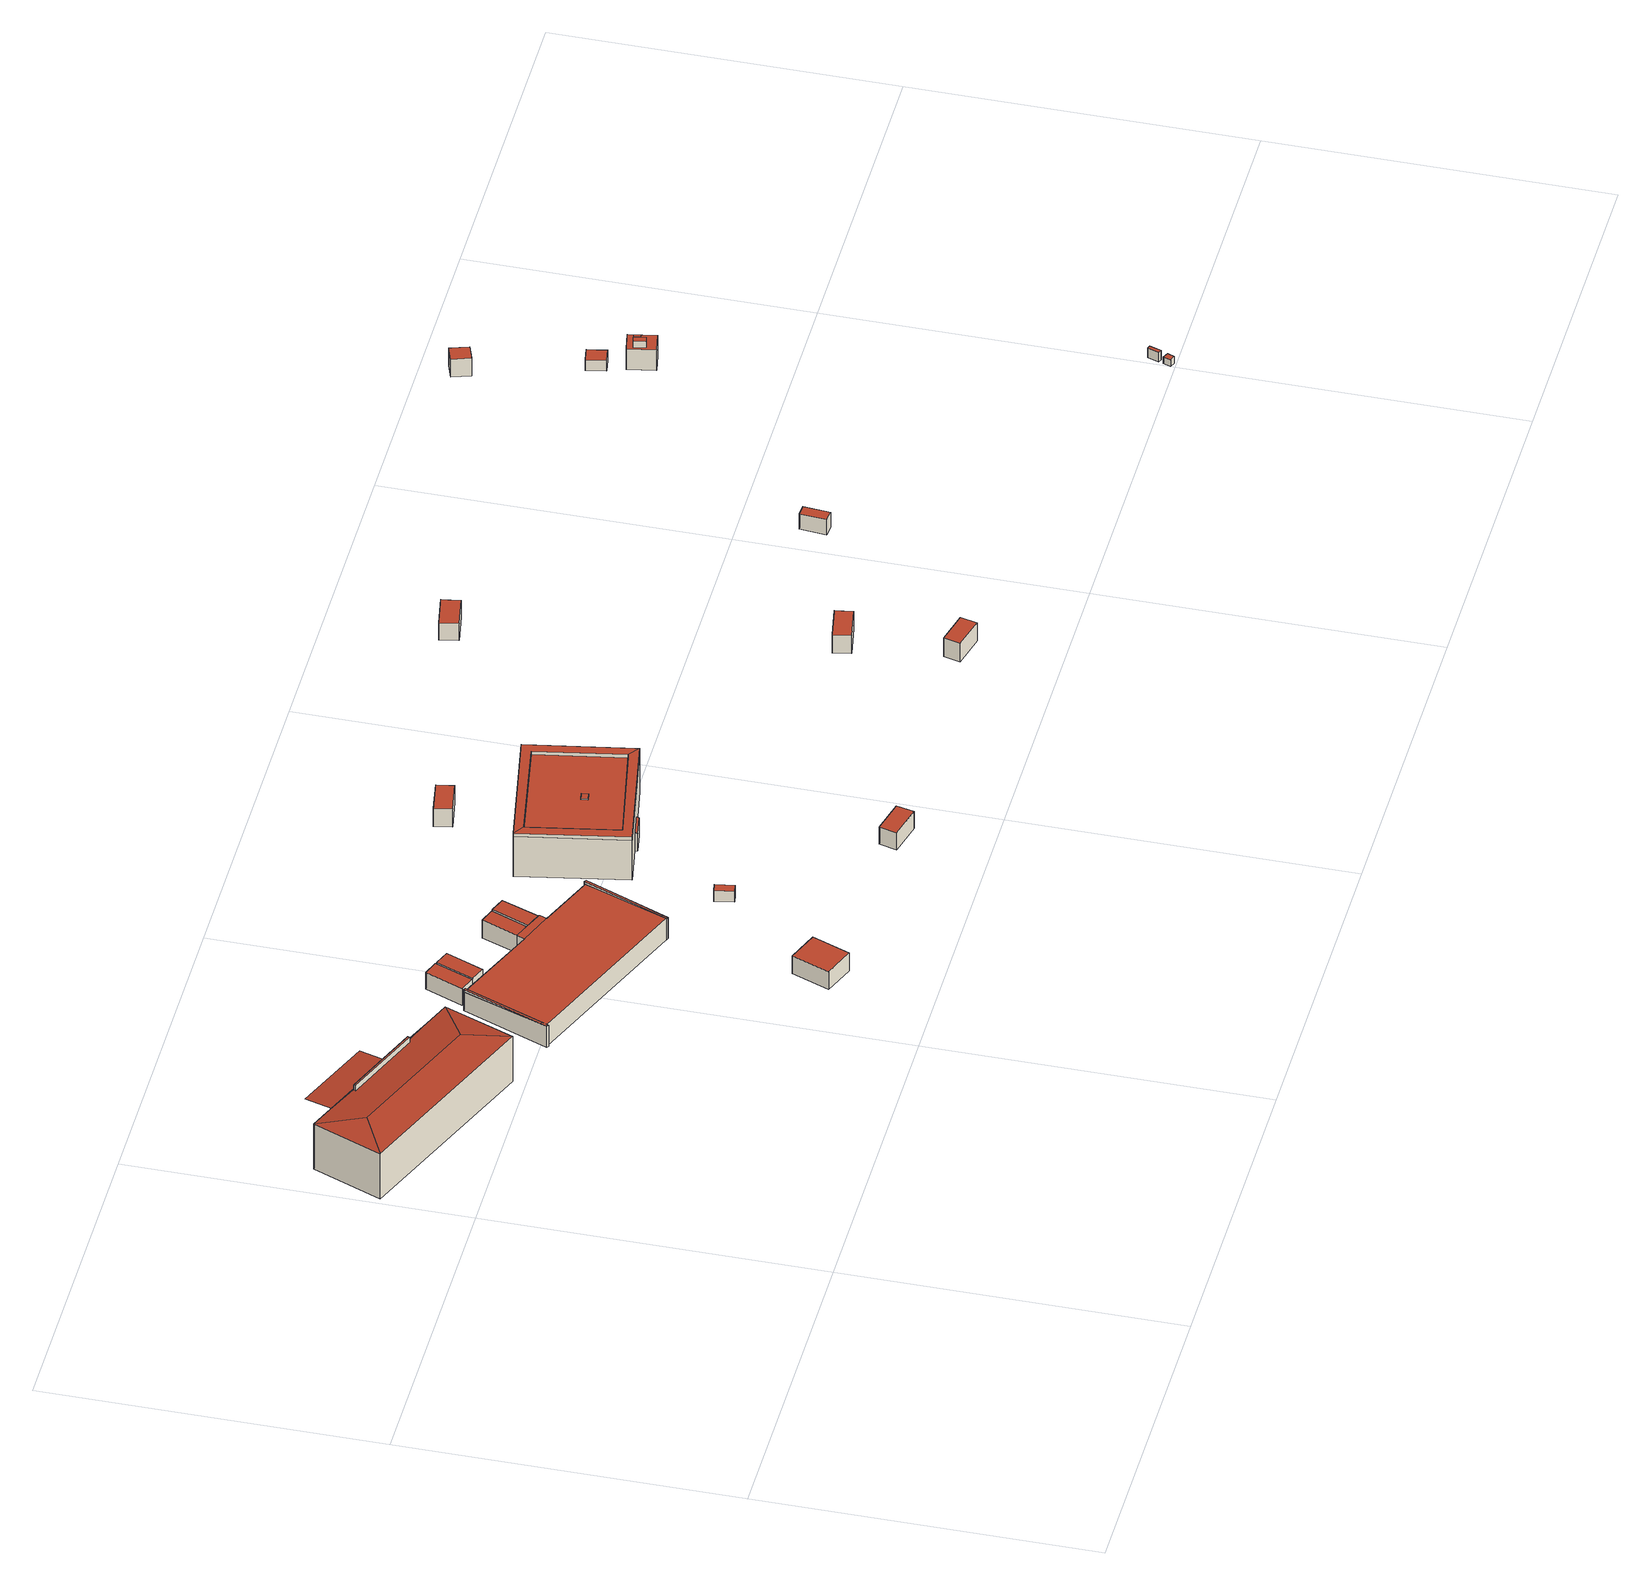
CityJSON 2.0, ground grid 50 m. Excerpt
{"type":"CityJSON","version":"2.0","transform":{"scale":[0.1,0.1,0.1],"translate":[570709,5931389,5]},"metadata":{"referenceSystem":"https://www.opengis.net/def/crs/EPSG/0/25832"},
"CityObjects":{
"building1":{"type":"Building","attributes":{"Grundfläche 2D":"354.829639","Grundhöhe NN":"5.569"},"children":["building1-1"],"geometry":[{"type":"Solid","lod":"3","boundaries":[[[[0,1,2,3,4,5,6]],[[2,1,7]],[[8,4,3]],[[9,5,4]],[[9,10,6,5]],[[0,6,10]],[[11,12,13,14]],[[15,16,17,11,14]],[[3,2,18,19]],[[8,3,19,20]],[[4,8,20,21]],[[9,4,21,22]],[[10,9,22,23]],[[0,10,23,24]],[[24,25,15,14,13,7,1,0]],[[7,13,26]],[[2,7,26,18]],[[27,26,13,12]],[[12,11,28,27]],[[29,16,15,25]],[[17,16,29,30]],[[28,11,17,30]],[[29,25,24,23,22,21,20,19,18,26,27,28,30]]]],"semantics":{"surfaces":[{"type":"RoofSurface"},{"type":"WallSurface"},{"type":"GroundSurface"}],"values":[[0,0,0,0,0,0,0,0,1,1,1,1,1,1,1,1,1,1,1,1,1,1,2]]}}]},
"building1-1":{"type":"BuildingInstallation","parents":["building1"],"geometry":[{"type":"MultiSurface","lod":"3","boundaries":[[[31,32,33,34]],[[3,35,32,31]],[[36,33,32,35]],[[36,2,34,33]],[[2,3,31,34]]],"semantics":{"surfaces":[{"type":"RoofSurface"},{"type":"WallSurface"}],"values":[0,1,1,1,1]}}]},
"building2":{"type":"Building","attributes":{"Grundfläche 2D":"101.919463","Grundhöhe NN":"8.120"},"geometry":[{"type":"Solid","lod":"3","boundaries":[[[[37,38,39,40,41,42,43,44]],[[39,45,40]],[[44,46,37]],[[40,45,39,38,37,46,44,43,42,41]]]],"semantics":{"surfaces":[{"type":"RoofSurface"},{"type":"WallSurface"},{"type":"GroundSurface"}],"values":[[0,1,1,2]]}}]},
"building3":{"type":"Building","attributes":{"Grundfläche 2D":"14.724155","Grundhöhe NN":"5.488"},"geometry":[{"type":"Solid","lod":"3","boundaries":[[[[47,48,49,50]],[[51,52,50,49]],[[52,53,47,50]],[[53,54,48,47]],[[54,51,49,48]],[[54,53,52,51]]]],"semantics":{"surfaces":[{"type":"RoofSurface"},{"type":"WallSurface"},{"type":"GroundSurface"}],"values":[[0,1,1,1,1,2]]}}]},
"building4":{"type":"Building","attributes":{"Grundfläche 2D":"30.103790","Grundhöhe NN":"5.564"},"geometry":[{"type":"Solid","lod":"3","boundaries":[[[[55,56,57,58]],[[59,60,58,57]],[[60,61,55,58]],[[61,62,56,55]],[[62,59,57,56]],[[62,61,60,59]]]],"semantics":{"surfaces":[{"type":"RoofSurface"},{"type":"WallSurface"},{"type":"GroundSurface"}],"values":[[0,1,1,1,1,2]]}}]},
"building5":{"type":"Building","attributes":{"Grundfläche 2D":"14.256894","Grundhöhe NN":"5.488"},"geometry":[{"type":"Solid","lod":"3","boundaries":[[[[63,64,65,66]],[[67,68,66,65]],[[68,69,63,66]],[[69,70,64,63]],[[70,67,65,64]],[[70,69,68,67]]]],"semantics":{"surfaces":[{"type":"RoofSurface"},{"type":"WallSurface"},{"type":"GroundSurface"}],"values":[[0,1,1,1,1,2]]}}]},
"building6":{"type":"Building","attributes":{"Grundfläche 2D":"409.716444","Grundhöhe NN":"5.488"},"children":["building6-1","building6-2"],"geometry":[{"type":"Solid","lod":"3","boundaries":[[[[71,72,73]],[[74,75,73]],[[76,72,71]],[[73,72,77,78,79,80,81,82,74]],[[83,80,79]],[[84,82,81]],[[78,77,85,86,87]],[[88,89,90,91]],[[85,77,92,93]],[[94,95,87,86,85,93,96,90,89]],[[78,87,95,97]],[[71,73,98,99]],[[76,71,99,100]],[[72,76,100,101]],[[72,101,92,77]],[[78,97,102,79]],[[83,79,102,103]],[[80,83,103,104]],[[81,80,104,105]],[[84,81,105,106]],[[82,84,106,107]],[[74,82,107,108]],[[75,74,108,109]],[[73,75,109,98]],[[91,90,96,110]],[[88,91,110,111]],[[89,88,111,94]],[[94,111,110,96,93,92,101,100,99,98,109,108,107,106,105,104,103,102,97,95]]]],"semantics":{"surfaces":[{"type":"RoofSurface"},{"type":"WallSurface"},{"type":"GroundSurface"}],"values":[[0,0,0,0,0,0,0,0,1,1,1,1,1,1,1,1,1,1,1,1,1,1,1,1,1,1,1,2]]}}]},
"building6-1":{"type":"BuildingInstallation","parents":["building6"],"geometry":[{"type":"MultiSurface","lod":"3","boundaries":[[[112,113,81,82]],[[79,83,112,82]],[[83,80,113,112]],[[80,81,113]]],"semantics":{"surfaces":[{"type":"RoofSurface"},{"type":"WallSurface"}],"values":[0,1,1,1]}}]},
"building6-2":{"type":"BuildingInstallation","parents":["building6"],"geometry":[{"type":"MultiSurface","lod":"3","boundaries":[[[114,74,73,115,116]],[[116,115,71,76]],[[74,114,116,76,72]],[[73,71,115]]],"semantics":{"surfaces":[{"type":"RoofSurface"},{"type":"WallSurface"}],"values":[0,1,1,1]}}]},
"building7":{"type":"Building","attributes":{"Grundfläche 2D":"13.687733","Grundhöhe NN":"5.488"},"geometry":[{"type":"Solid","lod":"3","boundaries":[[[[117,118,119,120]],[[121,122,120,119]],[[122,123,117,120]],[[123,124,118,117]],[[124,121,119,118]],[[124,123,122,121]]]],"semantics":{"surfaces":[{"type":"RoofSurface"},{"type":"WallSurface"},{"type":"GroundSurface"}],"values":[[0,1,1,1,1,2]]}}]},
"building8":{"type":"Building","attributes":{"Grundfläche 2D":"3.698034","Grundhöhe NN":"5.636"},"geometry":[{"type":"Solid","lod":"3","boundaries":[[[[125,126,127,128]],[[129,130,128,127]],[[130,131,125,128]],[[131,132,126,125]],[[132,129,127,126]],[[132,131,130,129]]]],"semantics":{"surfaces":[{"type":"RoofSurface"},{"type":"WallSurface"},{"type":"GroundSurface"}],"values":[[0,1,1,1,1,2]]}}]},
"building9":{"type":"Building","attributes":{"Grundfläche 2D":"13.583264","Grundhöhe NN":"5.394"},"geometry":[{"type":"Solid","lod":"3","boundaries":[[[[133,134,135,136]],[[137,138,136,135]],[[138,139,133,136]],[[139,140,134,133]],[[140,137,135,134]],[[140,139,138,137]]]],"semantics":{"surfaces":[{"type":"RoofSurface"},{"type":"WallSurface"},{"type":"GroundSurface"}],"values":[[0,1,1,1,1,2]]}}]},
"building10":{"type":"Building","attributes":{"Grundfläche 2D":"309.731691","Grundhöhe NN":"5.394"},"children":["building10-1"],"geometry":[{"type":"Solid","lod":"3","boundaries":[[[[141,142,143,144,145,146]],[[144,147,142,141,148,145]],[[149,150,151,152]],[[153,154,155,156]],[[143,142,150,149]],[[144,143,149,152]],[[146,145,157,158]],[[158,159,141,146]],[[159,160,148,141]],[[160,157,145,148]],[[152,151,147,144]],[[142,147,151,150]],[[160,159,161,162]],[[157,160,162,163]],[[158,157,163,164]],[[154,165,161,159,158,164,166,155]],[[156,155,166,167]],[[153,156,167,168]],[[154,153,168,165]],[[164,163,162,161,165,168,167,166]]]],"semantics":{"surfaces":[{"type":"RoofSurface"},{"type":"WallSurface"},{"type":"GroundSurface"}],"values":[[0,0,0,0,1,1,1,1,1,1,1,1,1,1,1,1,1,1,1,2]]}}]},
"building10-1":{"type":"BuildingInstallation","parents":["building10"],"geometry":[{"type":"MultiSurface","lod":"3","boundaries":[[[169,170,171,172]],[[172,171,173,174]],[[169,172,174,175]],[[170,169,175,176]],[[171,170,176,173]]],"semantics":{"surfaces":[{"type":"RoofSurface"},{"type":"WallSurface"}],"values":[0,1,1,1,1]}}]},
"building11":{"type":"Building","attributes":{"Grundfläche 2D":"13.387172","Grundhöhe NN":"5.348"},"geometry":[{"type":"Solid","lod":"3","boundaries":[[[[177,178,179,180]],[[181,182,180,179]],[[182,183,177,180]],[[183,184,178,177]],[[184,181,179,178]],[[184,183,182,181]]]],"semantics":{"surfaces":[{"type":"RoofSurface"},{"type":"WallSurface"},{"type":"GroundSurface"}],"values":[[0,1,1,1,1,2]]}}]},
"building12":{"type":"Building","attributes":{"Grundfläche 2D":"13.270384","Grundhöhe NN":"5.407"},"geometry":[{"type":"Solid","lod":"3","boundaries":[[[[185,186,187,188]],[[189,190,188,187]],[[190,191,185,188]],[[191,192,186,185]],[[192,189,187,186]],[[192,191,190,189]]]],"semantics":{"surfaces":[{"type":"RoofSurface"},{"type":"WallSurface"},{"type":"GroundSurface"}],"values":[[0,1,1,1,1,2]]}}]},
"building13":{"type":"Building","attributes":{"Grundfläche 2D":"13.605072","Grundhöhe NN":"5.382"},"geometry":[{"type":"Solid","lod":"3","boundaries":[[[[193,194,195,196]],[[197,198,196,195]],[[198,199,193,196]],[[199,200,194,193]],[[200,197,195,194]],[[200,199,198,197]]]],"semantics":{"surfaces":[{"type":"RoofSurface"},{"type":"WallSurface"},{"type":"GroundSurface"}],"values":[[0,1,1,1,1,2]]}}]},
"building14":{"type":"Building","attributes":{"Grundfläche 2D":"13.991760","Grundhöhe NN":"5.386"},"geometry":[{"type":"Solid","lod":"3","boundaries":[[[[201,202,203,204]],[[205,206,204,203]],[[206,207,201,204]],[[207,208,202,201]],[[208,205,203,202]],[[208,207,206,205]]]],"semantics":{"surfaces":[{"type":"RoofSurface"},{"type":"WallSurface"},{"type":"GroundSurface"}],"values":[[0,1,1,1,1,2]]}}]},
"building15":{"type":"Building","attributes":{"Grundfläche 2D":"6.289842","Grundhöhe NN":"7.190"},"geometry":[{"type":"Solid","lod":"3","boundaries":[[[[209,210,211,212]],[[213,214,212,211]],[[214,215,209,212]],[[215,216,210,209]],[[216,213,211,210]],[[216,215,214,213]]]],"semantics":{"surfaces":[{"type":"RoofSurface"},{"type":"WallSurface"},{"type":"GroundSurface"}],"values":[[0,1,1,1,1,2]]}}]},
"building16":{"type":"Building","attributes":{"Grundfläche 2D":"0.962054","Grundhöhe NN":"6.639"},"geometry":[{"type":"Solid","lod":"3","boundaries":[[[[217,218,219,220]],[[221,222,220,219]],[[222,223,217,220]],[[223,224,218,217]],[[224,221,219,218]],[[224,223,222,221]]]],"semantics":{"surfaces":[{"type":"RoofSurface"},{"type":"WallSurface"},{"type":"GroundSurface"}],"values":[[0,1,1,1,1,2]]}}]},
"building17":{"type":"Building","attributes":{"Grundfläche 2D":"0.868365","Grundhöhe NN":"6.637"},"geometry":[{"type":"Solid","lod":"3","boundaries":[[[[225,226,227,228]],[[229,230,228,227]],[[230,231,225,228]],[[231,232,226,225]],[[232,229,227,226]],[[232,231,230,229]]]],"semantics":{"surfaces":[{"type":"RoofSurface"},{"type":"WallSurface"},{"type":"GroundSurface"}],"values":[[0,1,1,1,1,2]]}}]},
"building18":{"type":"Building","attributes":{"Grundfläche 2D":"6.740898","Grundhöhe NN":"7.756"},"geometry":[{"type":"Solid","lod":"3","boundaries":[[[[233,234,235,236]],[[237,238,236,235]],[[238,239,233,236]],[[239,240,234,233]],[[240,237,235,234]],[[240,239,238,237]]]],"semantics":{"surfaces":[{"type":"RoofSurface"},{"type":"WallSurface"},{"type":"GroundSurface"}],"values":[[0,1,1,1,1,2]]}}]},
"building19":{"type":"Building","attributes":{"Grundfläche 2D":"13.021308","Grundhöhe NN":"7.923"},"children":["building19-1","building19-2"],"geometry":[{"type":"Solid","lod":"3","boundaries":[[[[241,242,243,244]],[[242,241,245,246]],[[243,242,246,247]],[[244,243,247,248]],[[241,244,248,245]],[[246,245,248,247]]]],"semantics":{"surfaces":[{"type":"RoofSurface"},{"type":"WallSurface"},{"type":"GroundSurface"}],"values":[[0,1,1,1,1,2]]}}]},
"building19-1":{"type":"BuildingInstallation","parents":["building19"],"geometry":[{"type":"MultiSurface","lod":"3","boundaries":[[[249,250,251,252]],[[253,254,249,252]],[[250,249,254,255]],[[255,256,251,250]],[[256,253,252,251]]],"semantics":{"surfaces":[{"type":"RoofSurface"},{"type":"WallSurface"}],"values":[0,1,1,1,1]}}]},
"building19-2":{"type":"BuildingInstallation","parents":["building19"],"geometry":[{"type":"MultiSurface","lod":"3","boundaries":[[[257,258,259,260]],[[260,259,261,262]],[[257,260,262,263]],[[263,264,258,257]],[[264,261,259,258]]],"semantics":{"surfaces":[{"type":"RoofSurface"},{"type":"WallSurface"}],"values":[0,1,1,1,1]}}]},
"building20":{"type":"Building","attributes":{"Grundfläche 2D":"6.984672","Grundhöhe NN":"7.593"},"geometry":[{"type":"Solid","lod":"3","boundaries":[[[[265,266,267,268]],[[269,270,268,267]],[[270,271,265,268]],[[271,272,266,265]],[[272,269,267,266]],[[272,271,270,269]]]],"semantics":{"surfaces":[{"type":"RoofSurface"},{"type":"WallSurface"},{"type":"GroundSurface"}],"values":[[0,1,1,1,1,2]]}}]}
},
"vertices":[
[336,623,85],[295,639,85],[251,655,85],[133,702,85],[50,738,85],[71,669,92],[274,587,92],[252,657,85],[134,704,85],[8,635,85],[295,519,85],[302,657,29],[259,674,33],[252,657,33],[295,639,29],[313,632,29],[322,655,29],[304,662,29],[251,655,6],[133,702,6],[134,704,6],[50,738,6],[8,635,6],[295,519,6],[336,623,6],[313,632,6],[252,657,6],[259,674,6],[302,657,6],[322,655,6],[304,662,6],
[133,702,94],[132,699,94],[250,652,94],[251,655,94],[132,699,85],[250,652,85],
[250,655,38],[251,657,38],[252,656,38],[281,729,31],[163,777,31],[134,704,38],[135,704,38],[134,702,38],[259,674,36],[192,679,38],
[462,680,34],[439,624,34],[462,615,34],[484,672,34],[462,615,5],[484,672,5],[462,680,5],[439,624,5],
[587,147,37],[633,129,37],[655,185,37],[609,203,37],[655,185,6],[609,203,6],[587,147,6],[633,129,6],
[464,615,34],[486,606,34],[509,662,34],[487,671,34],[509,662,5],[487,671,5],[464,615,5],[486,606,5],
[696,512,38],[692,512,38],[644,385,42],[641,387,42],[641,386,42],[693,514,38],[608,546,38],[559,565,38],[432,617,38],[429,619,38],[378,491,42],[382,491,42],[432,618,38],[381,489,42],[613,557,38],[612,558,38],[564,577,38],[611,623,37],[589,567,37],[612,558,37],[633,614,37],[608,546,5],[613,557,5],[589,567,5],[564,577,5],[612,558,5],[559,565,5],[644,385,5],[696,512,5],[693,514,5],[692,512,5],[432,617,5],[432,618,5],[429,619,5],[378,491,5],[381,489,5],[382,491,5],[641,387,5],[641,386,5],[633,614,5],[611,623,5],
[432,618,42],[429,619,42],
[692,512,42],[696,512,42],[693,514,42],
[566,577,36],[587,568,36],[609,623,36],[587,631,36],[609,623,5],[587,631,5],[566,577,5],[587,568,5],
[740,315,25],[753,317,25],[748,345,25],[735,343,25],[748,345,6],[735,343,6],[740,315,6],[753,317,6],
[910,153,34],[903,127,34],[953,115,34],[959,141,34],[953,115,4],[959,141,4],[910,153,4],[903,127,4],
[943,496,80],[927,508,80],[767,478,80],[742,610,80],[726,621,80],[756,462,80],[903,638,80],[914,655,80],[767,478,74],[927,508,74],[903,638,74],[742,610,74],[852,475,34],[851,479,37],[818,473,37],[819,469,34],[726,621,74],[756,462,74],[943,496,74],[914,655,74],[943,496,4],[914,655,4],[726,621,4],[756,462,4],[851,479,4],[818,473,4],[819,469,4],[852,475,4],
[837,542,76],[835,552,76],[825,550,76],[826,540,76],[825,550,74],[826,540,74],[837,542,74],[835,552,74],
[807,752,34],[812,726,34],[862,735,34],[857,761,34],[862,735,3],[857,761,3],[807,752,3],[812,726,3],
[1322,162,36],[1316,137,36],[1365,125,36],[1371,150,36],[1365,125,4],[1371,150,4],[1322,162,4],[1316,137,4],
[1294,311,36],[1299,285,36],[1350,294,36],[1345,320,36],[1350,294,4],[1345,320,4],[1294,311,4],[1299,285,4],
[1197,838,34],[1202,810,34],[1251,819,34],[1246,847,34],[1251,819,4],[1246,847,4],[1197,838,4],[1202,810,4],
[1521,411,49],[1518,372,49],[1534,370,49],[1537,410,49],[1534,370,22],[1537,410,22],[1521,411,22],[1518,372,22],
[1985,3,28],[1993,0,28],[1997,10,28],[1989,14,28],[1997,10,16],[1989,14,16],[1985,3,16],[1993,0,16],
[1997,38,33],[1991,21,33],[1996,19,33],[2001,36,33],[1996,19,16],[2001,36,16],[1997,38,16],[1991,21,16],
[1800,776,46],[1778,772,46],[1784,743,46],[1806,747,46],[1784,743,28],[1806,747,28],[1800,776,28],[1778,772,28],
[1822,724,65],[1791,718,65],[1799,677,65],[1830,683,65],[1822,724,29],[1791,718,29],[1799,677,29],[1830,683,29],
[1797,709,76],[1801,692,76],[1809,694,76],[1805,711,76],[1805,711,65],[1797,709,65],[1801,692,65],[1809,694,65],
[1814,703,71],[1818,704,71],[1816,713,71],[1812,712,71],[1816,713,65],[1812,712,65],[1814,703,65],[1818,704,65],
[1733,920,57],[1756,928,57],[1747,955,57],[1724,947,57],[1747,955,26],[1724,947,26],[1733,920,26],[1756,928,26]
]}
